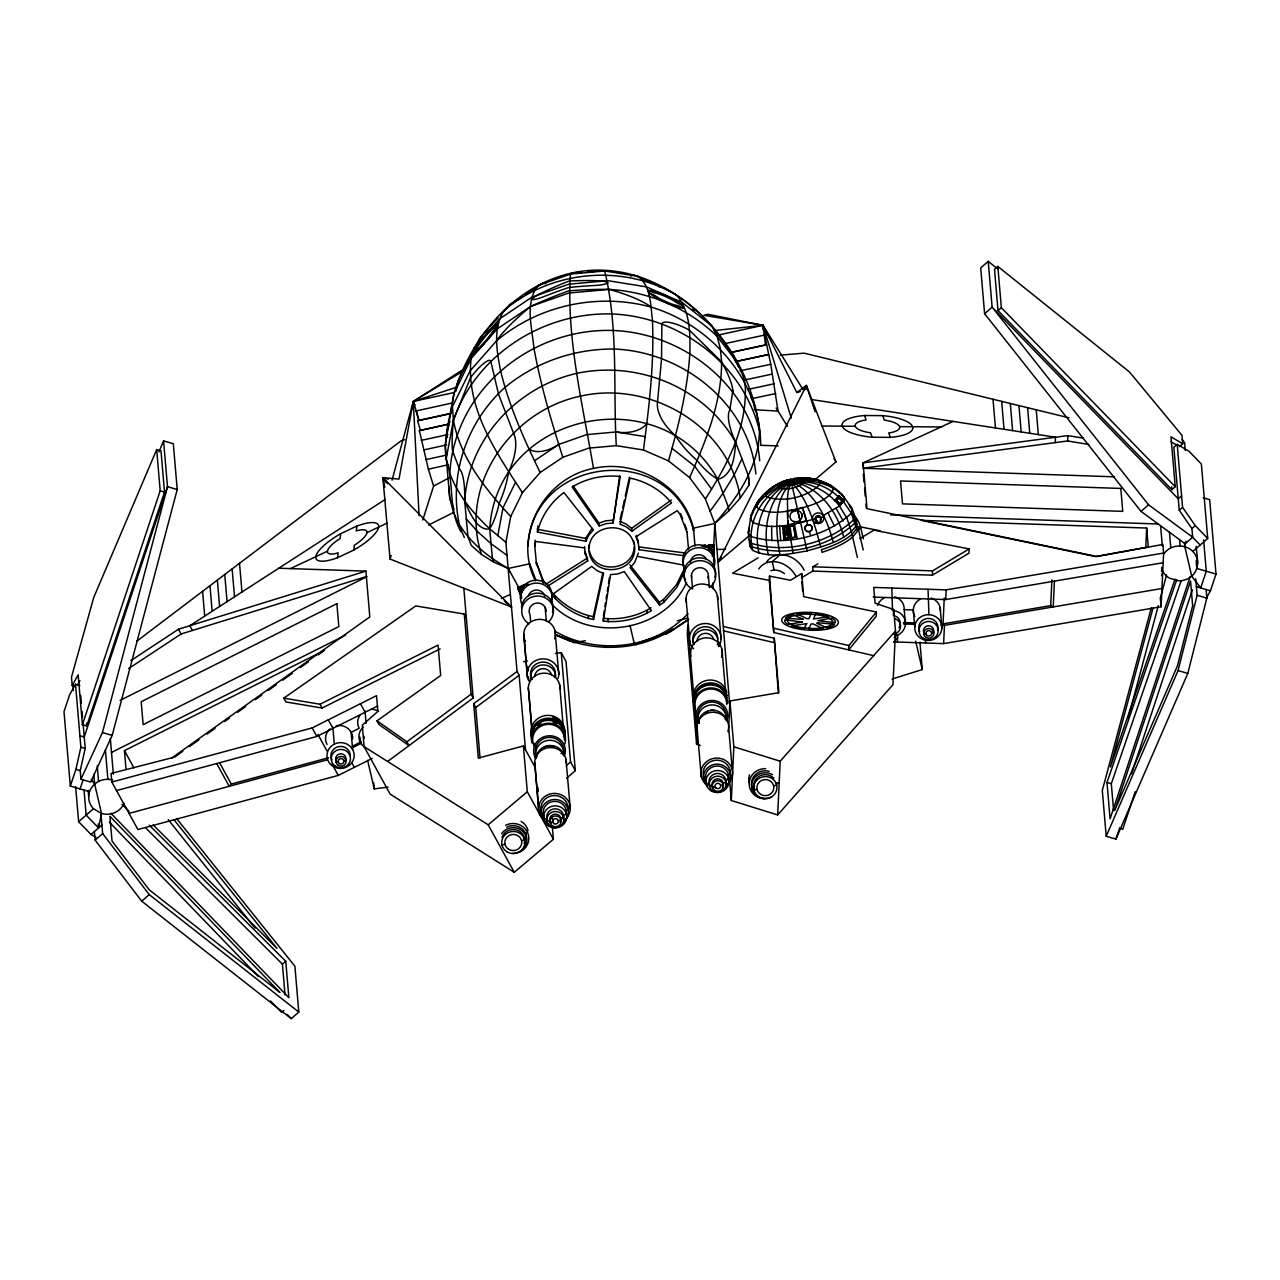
<?xml version="1.0" encoding="UTF-8"?>
<svg xmlns="http://www.w3.org/2000/svg" width="1280" height="1280" viewBox="0 0 1280 1280"><rect width="100%" height="100%" fill="white"/><g stroke="black" fill="none" stroke-linecap="round" stroke-linejoin="round"><path stroke-width="1.5" d="M713.568 561.52L714.096 544.72L703.056 546.16L704.672 547.04L714.208 546.112M787.84 517.104C787.872 504.384 785.088 488.608 794.224 478.384C812.56 475.872 832.656 482.24 844.064 497.184L843.344 501.376L839.472 506L823.552 515.36L823.696 517.04L820.912 517.648L821.056 519.184M700.224 745.44L696.592 744.208L697.072 734.368L694.688 706.544M713.632 548.416L714.816 523.472L705.392 498.928L689.6 477.568L668.464 460.88L643.456 450L616.272 445.648L588.768 448.128L562.816 457.28L540.192 472.48L522.416 492.688L510.72 516.512L505.888 542.352L517.056 671.504L519.136 675.312L525.488 749.744M535.344 580.8C512.4 535.392 544.48 477.568 593.488 468.416C635.84 458.848 683.264 485.008 693.408 528.128L714.816 523.472L728.768 510.944L740.256 498.064L749.2 484.896L748.352 475.568L735.584 442.224A47.104 15.056 59 0 1 729.84 409.92L732.864 390.56M729.728 705.28L714.816 523.472C737.664 497.648 759.056 466.496 759.44 430.704L759.472 430.64C749.504 331.584 643.984 234.384 542.864 283.088C498.72 304.72 468.096 347.36 453.904 393.664C450.848 415.296 442.944 436.864 446.176 458.944C454.288 482.72 448.096 509.312 460.944 531.744M723.6 626.544L774.24 638.256L778.88 692.656L729.936 700.976L728.672 727.84L732.24 769.664M953.088 421.408L863.104 462.88L867.008 508.672L1096.976 556.48L1162.896 544.448L1163.616 553.04L946.16 589.872L873.728 587.408L875.072 603.152L893.664 609.504L895.488 630.976L892.96 684.704L777.664 814.944L731.296 800.512L733.84 746.784L729.936 700.976M769.376 581.104L769.52 576.128L790.512 580.24L801.712 573.52L803.68 596.656L876.368 612.032L876.16 616.336L848.672 649.872L848.88 645.568L876.368 612.032M873.648 655.648L773.76 632.528L769.52 576.128M778.352 693.072L774.24 638.256M777.664 814.944L780.208 761.216L895.488 630.976M801.584 576.384L801.712 573.52M801.52 577.808L812.72 571.088L812.928 566.784L817.904 563.808M862.944 466.448L863.104 462.88L1067.856 435.6L1083.312 438.144M891.84 588.032L892.48 610.576A13.6 12.896 -4.9 0 1 894.784 636.048M893.376 615.472L893.664 609.504M897.376 642.032L897.712 634.864M925.504 642.992L925.68 639.344M928.048 589.264L928.928 614.672M932.384 575.168L932.592 570.864L969.136 548.928L968.928 553.216L932.384 575.168L812.72 571.088M944.256 598.08L943.04 623.856L1050.688 605.632L1053.216 606.928L1054.432 581.136M893.632 641.904L943.616 643.616L944.48 625.344L1161.952 588.512M873.264 597.088L945.696 599.552L946.16 589.872M1055.248 442.608L1055.488 437.248L811.744 399.552M1050.688 605.632L1051.904 579.84M1114.576 476.816L862.864 468.24L1067.6 440.96L1067.856 435.6M1145.76 547.584L1146.672 528.048L921.392 520.368L1093.632 556.176M1161.616 571.312L1161.808 567.408M943.616 643.616L1161.088 606.768L1163.616 553.04M540.192 472.48C524.064 439.6 508.944 405.872 500.448 370.112C496.688 350.672 492.864 328.496 503.888 310.656C551.248 270.08 622.656 263.648 676.528 295.04C690.288 310.8 690.208 333.248 689.856 352.992C687.6 389.728 678.592 425.632 668.464 460.88M704.784 545.984L714 544.88L714.016 555.888L712.112 555.904M797.936 478.896C781.424 477.968 766.32 489.888 756.96 502.656L756.352 506.08L758.368 508.896C772.272 515.04 788.832 511.616 802.432 507.424L807.648 524.784A3.488 3.472 55.6 0 1 810.016 531.344M800.192 520.352L799.904 520.432A6.128 5.792 -32.2 0 0 797.952 510.48L792.032 511.904A6.128 5.792 -32.2 0 0 792.624 521.2L797.152 521.856L799.968 520.384M838.864 492.528L841.6 493.76L852.112 508.624L856.64 521.728L855.808 526.496C844.176 541.28 824.384 545.888 807.136 550.88L790.544 479.088M802.432 507.424L806.608 521.12M805.952 389.408L806.368 385.456L796.784 392.48L762.992 325.312L707.952 314.288L703.904 315.296L762.992 325.312L803.648 390.56M643.456 450C649.024 407.088 654.336 363.824 652.448 320.464C650.608 305.504 651.072 287.008 638.56 276.4L604.672 270.976L570.384 274.08C566.448 339.04 582.72 404.544 593.488 468.416M412.304 409.36L413.296 401.44L466.096 367.632M732.72 393.392L732.864 390.4A50.736 10.64 57 0 0 721.616 361.808L720.336 348.416L717.104 336.352L711.968 326.032L681.952 302.32L646.432 286.864L607.808 280.672L568.736 284.208L531.856 297.216L499.696 318.8L474.448 347.504L471.104 358.592L453.904 393.664L445.2 445.456L449.744 498.128L453.312 511.808L464.32 537.472M337.52 557.728L338.176 552.784L336.448 553.312A22.304 6.512 -28.8 0 1 338.24 539.744L340.048 538.624L340.704 533.68L356.944 526.032A35.408 10.352 -28.8 0 1 378.624 527.12A35.408 10.352 -28.8 0 1 353.76 550.08L337.52 557.728A35.408 10.352 -28.8 0 1 315.84 556.656A35.408 10.352 -28.8 0 1 340.704 533.68M353.76 550.08L354.416 545.136L356.208 544.016A22.304 6.512 -28.8 0 0 358.016 530.448L356.288 530.992L356.944 526.032M613.008 523.04L620.208 476.544C603.808 474.576 586.224 478.368 572.16 487.008L599.264 526.032L605.936 523.68L613.008 523.04L619.664 475.616M603.408 616.304L604.32 610.496M604.912 606.608L605.52 602.736M606.112 598.864L606.72 594.992M607.312 591.12L607.92 587.248M608.512 583.376L609.424 577.568M603.36 621.104L610.56 574.608L617.632 573.968L624.304 571.616L651.408 610.64C637.328 619.28 619.76 623.072 603.36 621.104L603.12 618.24C619.504 620.208 637.088 616.416 651.168 607.776M521.792 597.744L517.712 587.472L528.416 584.176M815.52 520.384L815.392 518.848C795.392 523.712 772.8 531.104 752.912 522.368L750.464 518.928C753.552 502.64 766.256 489.568 780.864 482.704C802.864 478.64 827.888 479.424 844.064 497.184M807.136 550.88C789.488 553.968 769.712 558.592 752.816 550.416L750 546.496L750.832 541.728M124.064 803.36A18.416 17.472 -4.9 0 1 106.24 814.272L101.504 813.504L93.472 808.704A18.416 17.472 -4.9 0 1 88.672 796.176C89.152 786.464 98.368 778.944 107.888 779.344A18.416 17.472 -4.9 0 1 112.624 780.096M456.032 391.024L457.84 381.376L476.496 344.928M446.176 458.944L453.424 420.208L470.448 377.76A22.88 5.008 -51.6 0 1 490.896 361.792L498.64 394.608L513.616 433.28A53.856 26.064 -56 0 1 508.592 472.032A61.008 28.704 -72.6 0 1 499.104 503.584A61.008 24.32 -87.5 0 1 489.712 528.8L492.416 558.608L493.76 562.112L508.272 568.448L529.68 563.792L535.776 579.712M497.808 535.584L502.976 507.904L515.504 482.368M528.032 545.968C533.312 454.4 671.984 441.936 693.648 530.992L693.408 528.128L695.024 546.032M584.624 547.904L535.712 541.472L534.832 546.208L535.168 540.192M537.456 532.096C541.072 516.48 551.008 501.936 563.952 492.528L593.44 529.936L588.864 535.12L585.856 541.248L537.456 532.096L537.808 526.096M589.152 548.048C589.744 523.616 628.928 520.096 633.904 544M634.176 546.736C633.568 571.168 594.4 574.688 589.408 550.784M659.616 605.12L659.376 602.256L663.52 599.488L676.464 584.768L684.976 567.408L685.216 570.272L676.704 587.632L663.76 602.352L659.616 605.12L630.128 567.712L634.688 562.512L638.32 553.072M727.952 731.712L728.672 727.84A15.872 15.04 -4.9 0 0 711.456 712.32A15.872 15.04 -4.9 0 0 697.328 730.672M1196.16 546.352C1196.784 556.24 1200.688 568.704 1191.696 576.144A18.416 17.472 -4.9 0 1 1178.448 580.816L1169.376 578.16A18.416 17.472 -4.9 0 1 1161.712 568.736M83.984 789.648L86.16 815.12L98.576 827.904L101.504 813.504L94.56 783.632M1203.616 539.904L1206.272 571.248L1200.72 587.952L1191.696 576.144L1184.832 546.656L1185.936 541.248M593.504 619.52L603.568 573.488L597.152 570.688L591.712 566.4L552.032 594.736C562.24 607.376 577.584 616.352 593.504 619.52L593.264 616.656L602.912 572.544M620.16 519.376L621.84 511.696M622.688 507.872L624.368 500.192M625.2 496.352L629.408 477.184M89.52 791.68L70.336 786.08L75.904 769.376L80.88 747.2L75.52 684.224L79.84 685.488M158.896 451.92L163.584 440.896L173.312 443.728L177.216 489.536L112.176 735.392L90.672 782.064L80.96 779.232L80.224 770.64L85.2 748.464L83.04 723.136M805.456 389.328L806.368 385.456L835.952 461.952L815.056 479.712M1206.128 589.52L1206.848 598.112L1187.792 673.408L1115.92 839.104L1106.208 836.272L1178.064 670.576L1197.136 595.28L1195.728 578.848M648.032 290.512L648.848 292.672A19.968 3.168 25 0 0 667.456 303.36A19.968 3.168 25 0 0 683.776 307.872L682.976 305.712A19.968 3.168 25 0 0 664.352 295.008A19.968 3.168 25 0 0 648.032 290.512L654.336 292.912A14.064 2.224 25 0 1 676.384 302.528L682.976 305.712M80.96 779.232L102.464 732.56L167.488 486.704L163.584 440.896M1151.296 607.84L1102.304 790.464L1106.208 836.272M1152.992 608.16L1110.384 766.944L1175.056 579.056M1161.712 575.648L1162.736 571.824M1128.048 718.464L1158.336 605.6M1160.384 597.952L1166.544 574.992M392.048 480.176L413.296 401.44L463.376 370.928M527.056 583.92L524.736 585.072L523.472 588.144L518.288 590.224M484.192 343.728L484.32 343.248A19.968 2.128 -50.1 0 0 497.696 325.568L498.384 323.088A19.968 2.128 -50.1 0 0 486.944 333.648A19.968 2.128 -50.1 0 0 473.568 351.312L472.88 353.792A19.968 2.128 -50.1 0 0 484.32 343.248M449.936 421.488L446.8 431.68L447.328 437.44M456.944 387.088L413.296 401.44L398.976 479.088L382.896 477.664L511.568 607.088L390.048 559.04L391.152 555.536M422.768 520L433.6 486.08L428.368 469.168L419.376 430.608L448.848 424.048M1190.16 576.512L1110.096 818.88L1106.992 782.448L1176.736 579.76M1131.568 773.84L1192.368 589.84M82.4 724.672L160.192 490.8L156.688 449.584L161.008 450.848L164.512 492.064L86.72 725.936L82.4 724.672L78.144 674.816L72.192 685.536L75.072 686.368M80.064 788.928L83.152 779.648M1115.92 839.104L1119.712 827.728M1135.28 791.568L1122.736 829.28L1119.856 828.432M1206.192 598.448L1210.448 590.784L1216 574.08L1209.664 499.648L1203.184 497.744M1113.6 810.544L1111.312 783.696L1181.056 581.008M156.688 449.584L93.744 597.456L71.472 677.168L72.192 685.536M689.6 477.568C705.952 441.04 721.632 402.48 721.616 361.808L689.312 330.112A22.88 6.208 26.1 0 0 661.872 324.576L661.536 359.136L657.504 401.952A53.856 28.768 29.3 0 0 675.472 435.696A61.008 32.624 46.6 0 0 697.104 460.464A61.008 28.88 62.3 0 0 717.68 479.168L728.432 507.216L728.768 510.944M756.512 506.896L760.128 498.864L762.896 496.896M750.464 518.928C757.136 495.84 779.264 484.112 800.816 478.064L815.376 479.056L831.088 485.456L833.104 488.272L832.496 491.696C824.528 501.888 811.008 505.328 799.104 508.784M749.2 484.896L748.48 476.256M477.36 343.168L479.968 337.84L498.064 317.76M486.016 332.944L487.648 329.616M585.856 541.248L585.616 538.384L592.048 528.368M686.64 582.464C664.064 631.68 591.056 643.296 552.96 605.44M741.968 458.896L733.696 475.744L723.056 493.184L710.112 511.2M749.472 535.472L718.112 562.128L806.368 385.456L815.168 411.808M75.52 684.224L69.552 694.944L64 711.648L70.336 786.08M77.36 685.264L79.92 680.672M705.392 498.928C725.648 467.344 744.928 432.304 745.312 393.808C746.928 370.496 730.048 353.632 717.104 336.352C688 308.112 649.6 291.888 609.232 289.376A97.888 19.568 -5.2 0 0 568.752 290.864A97.888 18.48 -20.4 0 0 530.56 306.496L497.264 328.864L471.104 358.592C465.584 408.416 496.496 452.992 522.416 492.688M602.528 270.64L604.672 270.976C618.512 327.648 613.088 387.664 616.272 445.648M672.528 628.992C639.872 651.712 592.08 652.768 556.256 635.168M718.112 562.128L721.504 557.328M813.728 479.632L810.64 478.288L797.728 478.048C772.464 493.04 775.312 529.648 779.968 554.816L772.224 561.68L774.176 570.064M753.12 512.432L751.184 514.752L748.288 532.72L750 546.496M840.352 505.12L844.224 500.496L838.8 495.648L834.4 500.752L835.28 499.872L840.352 505.12L839.472 506L847.008 518.384L851.408 531.776L857.36 557.36M839.408 497.12L835.824 501.248L839.408 497.12L842.72 500.08L839.808 503.584L836.704 500.368M766.736 493.664L772.16 487.216L783.632 481.312C804.992 480.336 826.352 488.672 839.472 506M525.792 584.224L517.648 587.936M894.128 637.664L896.56 634.848M893.92 641.968L897.568 637.728M500.672 314.8L509.808 304.432L515.904 301.024M473.568 351.312L478.256 345.664A14.064 1.504 -50.1 0 1 493.936 327.84L498.384 323.088M472.88 353.792L477.328 349.04A14.064 1.504 -50.1 0 0 493.008 331.216L497.696 325.568M760.672 444.32C760.208 380.4 710.992 325.152 651.248 307.12A82.592 20.368 10.3 0 0 609.232 289.376L568.752 293.04L530.56 306.496A82.592 17.648 -35.9 0 0 496.56 340.8L469.952 371.056L452.432 406.752L453.424 420.208A50.736 6.608 -81.8 0 0 452.688 451.392L459.424 468.8A47.104 11.36 -84 0 1 464.704 501.2L467.92 536.624L471.296 545.408L481.424 554.416L493.76 562.112M759.696 460.816C753.84 387.712 683.904 332.8 612.8 330.48C531.168 327.856 454.528 389.904 449.808 473.296C457.824 495.04 472.928 513.184 489.712 528.8A110.464 29.664 79.5 0 1 476.72 523.328A113.344 24.336 80.6 0 1 464.704 501.2C468.224 439.024 517.264 386.528 577.232 373.264C637.936 360.448 704.736 387.584 735.584 442.224A113.344 33.76 74.8 0 1 730.736 468.016A110.464 38.704 75.9 0 1 717.68 479.168C661.232 378.16 497.04 411.536 489.712 528.8L505.888 542.352M687.968 613.664C654.576 649.488 596.432 655.424 554.608 631.04M765.488 344.912L762.992 325.312L714.704 330.544L713.968 329.664M328.528 757.76L231.264 784.032L229.216 786.32L216.688 763.536M638.016 643.072L636.432 644.704L634.304 643.792L630.016 625.344M838.8 495.648L837.92 496.528C822.56 481.504 798.96 478.4 778.832 484.144L766 492.688L765.568 495.12L767.008 497.104C784.32 502.496 806.368 497.344 819.568 484.912L819.984 482.48L818.56 480.48L804.912 479.216L777.664 485.536L778.192 487.824C787.168 490.624 798.592 487.952 805.44 481.504L804.912 479.216L803.264 478.464C769.968 482.816 743.968 517.216 752.816 550.416M842.72 500.08L841.84 500.96L838.528 498M844.224 500.496L843.344 501.376L851.296 513.248L855.808 526.496M858.144 530.048L860.72 527.76A24.048 19.76 48.5 0 0 853.216 514.432M566.24 765.712L570.544 761.904L561.232 652.64L555.344 653.472M566.704 778.224L575.328 770.608L566.016 661.344L561.232 652.64M96.08 837.44L91.056 834.512L78.64 821.712L93.472 808.704M91.056 834.512L101.92 824.976M176.624 818.56L294.896 966.256L298.8 1012.064L291.28 1018.656L141.696 901.168L95.136 840.16L102.656 833.568L100.928 813.232M141.696 901.168L149.216 894.576L298.8 1012.064M997.488 268.768L988.224 261.344L980.704 267.936L984.608 313.744L1141.024 511.392L1185.152 543.776L1192.672 537.184L1191.936 528.592L1179.232 510.272L1173.856 447.28L1177.2 444.352L1188.944 451.216L1201.36 464.016L1207.712 538.448L1192.864 551.456A18.416 17.472 -4.9 0 1 1197.664 563.984M1182.736 443.744L1182.016 435.376L1129.456 371.952L997.84 266.448L994.496 269.376L998 310.592L1171.888 489.664L1175.232 486.72L1170.992 436.864L1182.736 443.744L1179.392 446.672M984.608 313.744L992.128 307.152L988.224 261.344M998 310.592L1001.344 307.664L997.84 266.448M285.024 994.848L282.416 964.176L285.76 961.248L149.28 825.2M560.976 753.488L562.224 752.384M283.808 1010.464L281.584 1012.416L270.448 1000.96M1141.024 511.392L1148.544 504.8L1192.672 537.184M1181.6 495.888L1178.256 498.816L992.128 307.152L1148.544 504.8M1179.232 510.272L1182.576 507.344L1177.2 444.352M1191.936 528.592L1195.296 525.664L1182.576 507.344M172.864 757.552L111.088 773.456L111.824 782.048L312.176 727.92L376.528 695.664L377.872 711.408L362.272 725.2L364.096 746.672L488.176 824.8L527.296 791.76L523.392 745.952L478.304 758.096L473.664 703.696L517.056 671.504M364.096 746.672L390.192 794.16L514.272 872.288L553.392 839.248L552.24 825.776M843.712 537.216C837.664 511.52 818.592 485.824 791.136 481.712C768.256 497.488 762.4 528.976 768.32 554.72M759.472 430.64L759.472 430.64C743.184 363.792 679.52 316.464 611.696 313.952C543.232 312.064 476.032 354.72 453.424 420.208C460.304 457.984 485.328 489.056 510.72 516.512M570.384 274.08L572.048 272.8L581.952 272.496M136.624 641.328L400.944 440.928L404.624 439.6M283.808 698.144L320.016 704.24L438.08 645.072L440.672 675.504L376.992 720.816L406.912 741.792L471.088 694.176L464.256 614.064L415.808 605.904L283.808 698.144L285.888 701.936L322.096 708.048L440.176 648.864M387.6 761.472L473.168 697.984L463.824 588.208M480.048 758.016L475.744 707.504L519.136 675.312M631.856 531.248L626.416 526.944L619.984 524.144L630.064 478.128C645.984 481.296 661.312 490.272 671.536 502.912L631.856 531.248L631.6 528.384L671.28 500.048M171.952 757.888L369.808 616.928L365.904 571.12L278.784 568.224M174.736 757.072L182.784 751.328M189.232 746.736L198.912 739.856M206.96 734.112L215.024 728.384M224.688 721.488L229.52 718.048M237.584 712.304L245.632 706.56M255.312 699.68L261.76 695.088M268.192 690.496L276.256 684.752M282.704 680.16L292.368 673.28M300.432 667.536L308.48 661.792M318.16 654.912L322.992 651.456M605.008 647.536L606.8 646.272M783.856 482.176L786.928 480.08C813.472 488.8 826.768 517.248 833.28 542.432M517.424 300.176L522.192 296.96M525.376 294.832L542.864 283.088L545.936 283.664M496.56 340.8C539.008 305.056 597.792 292.592 651.248 307.12M534.544 460.72L558.784 444.432L586.592 434.64L616.064 431.968A32.864 20.096 12.7 0 0 646.896 423.264M688.72 619.04L666.096 634.24L660.256 634.64M688.24 619.792L670.784 631.52L639.84 642.432M130.912 660.592L178.48 629.232L365.904 571.12M128.608 668.592L181.088 633.984L366.624 576.464M385.296 499.392L189.792 625.728L192.4 630.48M547.952 585.952L587.648 560.912L587.408 558.048L546.064 584.128L543.168 580.224L536.304 562.336L543.408 583.088L543.168 580.224M820.8 547.104C814.56 524.144 808 499.344 791.136 481.712C765.024 493.92 752.256 525.808 759.056 553.216M758.112 557.84L732.592 573.2L769.312 580.416L773.76 632.528M859.776 538.656L873.92 530.16L969.136 548.928M433.6 486.08L449.392 477.712M428.576 525.008L453.248 512.64M120.112 700.368L366.736 576.768M111.504 752.448L345.616 635.12M126.064 769.536L124.448 750.624L324.608 650.32M116.512 790.592L316.864 736.464L377.648 706M352.512 746.176L361.44 741.712M352.64 747.616L361.568 743.136M111.824 782.048L137.92 829.536L338.272 775.408L372.208 758.4M290.416 568.608L327.472 551.184M366.992 532.592L387.104 523.12M517.712 587.472L518.624 588.128L523.664 585.84M517.84 588.864L523.952 586.416M501.376 598.48L510.48 594.368M518.944 591.92L523.36 590.144M519.792 593.824L521.76 592.928M630.656 276.016L633.52 274.896L661.632 287.136L659.312 287.232M777.488 484.544L782.272 482.768M451.36 413.312L418.592 420.448L416.208 410.848M420.448 430.224L417.536 420.816L418.592 420.448M570.72 274.016L538.016 285.488C524.608 303.056 532.064 327.584 533.856 347.664C540.528 384.928 551.328 421.28 562.816 457.28M573.04 485.776L599.008 523.168L605.68 520.816L612.752 520.176M1163.76 554.08A18.416 17.472 -4.9 0 1 1170.8 547.92C1178 544.384 1187.168 545.728 1192.864 551.456M524.736 585.072L521.296 586.272L521.216 590.88M892.064 679.024L922.272 669.568L919.936 642.144M687.456 618.144L677.248 620.768M796.784 392.48L800.208 391.52M785.6 481.696L790.832 480.24M800.656 522.32L806.656 520.656M129.04 813.392L327.472 759.776M708.816 544.928L710.688 546.144L711.984 551.52L714.176 551.504M454.112 392.56L413.296 401.44L419.072 515.648M714.704 330.544L718.304 335.04L762.992 325.312L769.424 337.584M415.68 411.04L452 403.056M724.736 343.68L764.656 335.056L770.752 364.288L778.048 411.088L754.224 409.712M765.936 344.816L731.248 352.368L766.688 344.8M417.536 420.816L450.944 413.536M718.304 335.04L732.8 354.352L735.792 361.568L767.968 354.56M419.376 430.608L448.032 424.368M768.72 354.544L735.792 361.568M421.232 440.384L447.952 434.56M740 370.832L770.752 364.288M423.6 449.984L446.688 444.88M743.84 380.192L772.4 374.032M425.984 459.584L446.72 455.056M747.584 389.488L774.064 383.792M428.368 469.168L447.904 464.848M752.544 398.512L775.728 393.536M523.648 661.728L527.504 660.896M336.064 762.352L338.288 761.872M343.808 760.672L346.032 760.192M923.84 634.384L926.048 633.904M931.584 632.704L933.792 632.224M728.128 780.272A11.616 11.024 -4.9 0 0 717.584 766.032A11.616 11.024 -4.9 0 0 705.728 779.52L703.792 779.936L703.456 776M563.232 819.232A8.496 8.064 -4.9 0 0 555.52 808.8A8.496 8.064 -4.9 0 0 546.832 818.672L543.792 819.328L543.424 814.848L541.488 815.28L541.152 811.344M722.448 787.056A5.664 5.376 -4.9 0 0 718.656 778.896A5.664 5.376 -4.9 0 0 712.144 785.408L709.376 786.016L709.152 783.328L706.112 783.984L705.728 779.52M558.288 820.736L561.056 820.128L560.896 818.336L563.664 817.744L563.44 815.056L566.48 814.384L566.096 809.92L568.032 809.488L567.696 805.552M715.056 786.592L712.288 787.2L712.144 785.408M720.592 785.392L723.36 784.784L723.2 783.008L725.968 782.4L725.744 779.712L728.784 779.056L728.4 774.576L730.336 774.16L730 770.224M773.76 778.144A11.616 11.024 -4.9 0 0 753.856 788.112L751.92 788.528L751.744 786.56A13.6 12.896 -4.9 0 1 769.12 771.344M778.464 782.752L776.528 783.184L776.704 785.152L773.648 785.808M501.952 844.96L504.992 844.304M521.584 840.688L524.624 840.032L524.464 838.064L526.4 837.632L525.968 832.688M757.056 789.424L754.016 790.08L753.856 788.112M701.312 545.968L705.136 545.184L707.44 546.464L709.328 549.648L714.224 549.408M703.088 546.224L714.16 545.136M585.376 640.768L573.952 642.56L555.696 634.624M793.2 553.504L788.128 524.688L787.2 510.736L797.472 509.232M788.128 524.688L800.608 522.768M791.712 537.904L789.952 526.224L793.552 525.6L795.68 537.168L791.536 537.888L795.68 537.168M793.552 525.6L789.952 526.224M704.032 545.392L705.136 545.184M521.888 585.6L522.688 585.44M1095.584 556.576L1148.288 546.96L1146.672 528.048M945.696 599.552L1163.168 562.72M573.952 642.56L577.792 641.968M367.632 760.384L374.272 788.88L388.048 787.136M801.328 478.56L804.704 478.24M783.488 526.96L787.248 526.624L787.856 531.04L783.904 531.408L783.488 526.96L783.904 531.408M784.352 527.728L786.576 527.536L786.944 530.272L784.608 530.48L784.352 527.728L784.608 530.48M783.232 532.928L789.36 532.32M784.16 534.224L788.24 533.856L788.832 538.272C781.568 543.44 784.608 526.464 785.088 538.64M785.024 534.992L787.568 534.768L787.936 537.504L785.28 537.744L785.024 534.992L785.28 537.744M784.56 538.672L788.832 538.272M708.464 547.856L714.224 547.568M587.568 272L595.056 271.312M780.336 355.168L804.112 353.152L1069.008 417.808M787.248 526.624L787.856 531.04M786.576 527.536L786.944 530.272M788.24 533.856L788.32 538.304M787.568 534.768L787.936 537.504M864.592 415.504L882.784 415.648A35.408 11.136 2.7 0 1 912.592 426.72A35.408 11.136 2.7 0 1 890.272 437.376L872.064 437.232A35.408 11.136 2.7 0 1 842.272 426.16A35.408 11.136 2.7 0 1 864.592 415.504L866.128 419.984L864.256 420.224A22.288 7.008 2.7 0 0 868.48 432.48L870.528 432.768L872.064 437.232M708.256 545.648L713.888 545.6M717.024 549.392L725.488 549.328M712.128 553.728L714.112 553.712M821.376 426L855.296 426.272M899.568 426.624L941.072 426.944M760.272 445.296L778.128 445.904M890.736 514.864L1158.448 524M812.928 566.784L932.592 570.864M894.752 596.832A13.6 12.896 -4.9 0 1 904.224 609.632L913.28 609.936L914.736 627.104M903.376 622.512L914.816 622.896M903.504 623.936L914.928 624.336M940.864 625.216L944.48 625.344M685.648 553.056L638.704 546.88L638.944 549.744L683.936 555.664M616.064 431.968L645.184 436.624M552.752 593.168C563.184 604.896 577.76 613.712 593.264 616.656M569.008 640.72L572.816 641.328M821.584 482.624L826.592 483.424M1067.6 440.96L1088.864 444.48M537.216 529.248L585.616 538.384M637.696 556.4L684.176 565.184M858.704 526.544L879.936 530.72M773.952 628.24L848.88 645.568M723.392 630.832L774.032 642.56M390.048 559.04L382.896 477.664L388.384 479.168M1216 574.08L1196.832 568.48L1196.16 560.64M1196.4 586.688L1210.448 590.784M1197.136 595.28L1206.848 598.112M1178.064 670.576L1187.792 673.408M177.216 489.536L167.488 486.704L84.224 737.008L79.904 735.76M160.192 490.8L164.512 492.064M1106.992 782.448L1111.312 783.696M102.464 732.56L112.176 735.392M80.88 747.2L85.2 748.464M75.904 769.376L80.224 770.64M576.768 642.24L557.072 635.312M733.84 746.784L780.208 761.216M663.248 287.696C681.328 296.848 699.12 310.464 711.712 326.624M648.848 292.672L655.424 295.856A14.064 2.224 25 0 0 677.488 305.456L683.776 307.872M619.744 521.296L626.176 524.096L631.6 528.384M692.512 309.152L696.08 310.784M1170.992 441.76L1177.712 445.68M519.456 588.8L508.272 568.448C489.072 557.552 471.024 543.6 459.36 524.544C448.56 474.416 467.12 421.504 504.992 387.392C535.584 362.128 574.128 348.8 613.744 349.024C682.192 351.296 749.504 403.744 755.84 474M507.072 555.408L491.056 543.696L477.456 531.52L466.32 518.912M671.968 448.288L694.608 466.176L711.536 489.04M504.288 600.944L511.568 607.088M153.136 824.944L276.992 948.4L174.032 819.824M122.016 804.304L129.056 811.312M145.936 828.144L282.416 964.176M1001.344 307.664L1175.232 486.72M1195.296 525.664L1207.712 538.448M1191.904 536.512L1200.176 545.04M287.12 1014.368L291.28 1018.656M110.896 813.232L288.864 997.68L285.76 961.248M109.312 822.08L258.464 976.64M1182.112 439.664L1184.624 442.704L1185.28 450.336M732.8 354.352L738.4 366.72M168.208 819.664L255.04 928.096M384.832 487.328L382.896 477.664L387.76 483.776M629.888 564.848L659.376 602.256M91.264 779.584L94.64 784.016L93.808 774.224M102.656 833.568L149.216 894.576M518.624 588.128L519.408 589.168M851.6 511.312L854.368 515.184L853.552 519.872C828.032 543.904 785.408 553.872 751.92 543.472L749.152 539.6M852.72 514.544L855.504 518.448L854.672 523.168C828.976 547.36 786.08 557.392 752.352 546.928L749.568 543.04M855.376 521.744L857.248 524.352L856.416 529.12L852.016 534.4A54.736 17.184 -13.1 0 1 821.408 549.712L822.016 552.336A54.736 17.184 -13.1 0 0 852.624 537.008L857.024 531.728L857.856 526.976L863.216 549.984M382.896 477.664L386.352 482.512M794.96 509.712L794.912 510.416M792.464 510.192L792.48 511.584M797.536 523.344L797.088 521.872M833.984 458.752L835.952 461.952M776.144 408.016L787.424 426.336M836.096 508.384L843.264 521.04M570.544 761.904L575.328 770.608M464.256 614.064L466.352 617.872M523.392 745.952L535.52 768.032M527.296 791.76L553.392 839.248M471.088 694.176L473.168 697.984M473.664 703.696L475.744 707.504M488.176 824.8L514.272 872.288M406.912 741.792L408.992 745.6L379.072 724.624L376.992 720.816M360.432 703.728L365.136 712.272M320.016 704.24L322.096 708.048M328.256 719.856L332.96 728.4M351.696 762.496L354.352 767.344M317.92 734.448L326.864 750.736M312.176 727.92L316.864 736.464M332.064 764.112L338.272 775.408M178.48 629.232L181.088 633.984M219.632 762.864L231.264 784.032M124.448 750.624L133.936 767.888M751.088 397.728L754.208 403.904L754.736 409.648M415.04 404.992L413.296 401.44L419.12 420.256M828.144 513.072L834.448 526.224M767.12 334.288L762.992 325.312L762.992 329.232M680.592 513.488L682.656 518.848M684.704 524.208L686.768 529.584M687.008 532.448L680.16 514.56L677.264 510.656L635.92 536.736L638.336 543.04L636.272 535.44M586.8 556.48L584.992 551.744L587.648 560.912M508.272 568.448L509.616 571.952M481.424 554.416C458.768 484.784 511.216 410.432 580.56 396.144C649.728 380.192 729.584 425.76 740.256 498.064M453.968 509.104L449.744 498.048L448.896 486.464M882.784 415.648L884.336 420.128L886.384 420.4A22.288 7.008 2.7 0 1 890.608 432.656L888.736 432.912L890.272 437.376M850.496 508.064L849.376 504.8L852.112 508.624L851.296 513.248C826.112 536.96 784.064 546.8 751.024 536.528L748.288 532.72L749.104 528.08L749.536 531.504M791.28 418.208L762.992 325.312L763.888 329.152M810.56 535.152L809.376 531.568A3.488 3.472 55.6 0 1 806.992 525.024M452.72 451.552L453.36 454.208M915.648 641.072L922.272 669.568M860.72 527.76L863.312 538.88M791.136 481.712L791.552 483.52M797.216 508.848L800.352 522.384M797.12 538.272L793.984 521.776M793.36 525.584L795.488 537.136M782.56 525.664L783.904 540.192M686.944 531.488L688.56 549.552M638.096 540.176L638.944 549.744M633.664 541.136C643.296 575.68 585.584 580.88 588.912 545.184M584.528 546.704L585.232 554.608M534.576 543.344L536.56 565.2M1184.496 542.736L1184.832 546.656M1179.6 540.016L1180.112 545.888M1171.648 486.8L1171.888 489.664M1169.456 532.256L1170.8 547.92M1160.608 526.048L1162.304 545.856M1160.352 598.176L1161.088 606.768M1036.224 409.808L1038.336 434.592M1027.584 407.696L1029.76 433.264M1018.944 405.6L1021.184 431.936M1010.304 403.488L1012.608 430.608M1001.664 401.376L1004.032 429.28M993.008 399.264L995.456 427.952M940.128 607.504L941.904 628.032A13.6 12.896 -4.9 0 1 921.008 638.512A13.6 12.896 -4.9 0 1 922.064 616.176A13.6 12.896 -4.9 0 1 941.904 628.032M904.224 609.632L905.44 623.936M863.36 474.224L864.048 482.192M864.56 488.16L865.232 496.128M865.92 504.096L866.256 508.08M801.84 581.664L802.656 591.312M717.376 595.696L721.104 639.088M721.968 649.488L725.664 692.8M719.12 642.272L719.456 646.224M712.768 583.12L713.28 589.024M729.504 779.328L731.296 800.512M708.4 576.016L709.392 587.68M691.424 575.424L692.576 589.056M699.024 719.776L699.328 723.36M686.048 598.528L689.776 641.92M696.976 726.768L701.232 776.48M694.352 702.576L687.76 625.088L687.296 634.928L696.592 744.208M663.52 599.488L663.76 602.352M647.024 610.56L647.264 613.424M608.08 619.024L608.336 621.888M599.008 523.168L599.264 526.032M588.288 615.856L588.528 618.72M554.688 595.776L554.928 598.64M555.072 631.04L558.8 674.432M559.664 684.832L563.184 726.16M566 759.264L570.272 808.992M545.136 607.28L546.304 620.896M552.416 817.968L552.752 821.936L549.984 822.544L549.84 820.752L547.072 821.344L546.832 818.672M529.68 563.792L529.92 566.64M530.56 620.672L530.064 614.832A8.496 8.064 -4.9 0 1 535.776 603.2A8.496 8.064 -4.9 0 1 546.08 611.344M527.696 667.12L528.032 671.072M528.544 676.992L528.88 680.944A15.872 15.04 -4.9 0 1 541.584 658.912A15.872 15.04 -4.9 0 1 558.08 678.304M534.208 743.568L534.464 746.432A15.872 15.04 -4.9 0 1 545.12 724.704A15.872 15.04 -4.9 0 1 564.384 739.92M535.104 754.064L535.44 757.888A15.872 15.04 -4.9 0 1 548.144 735.84A15.872 15.04 -4.9 0 1 564.624 755.248M537.968 787.616L538.304 791.6M540 811.52L540.336 815.504M524.096 637.776L527.472 677.264M538.928 811.824L535.024 766.016A15.872 15.04 -4.9 0 1 549.152 747.648A15.872 15.04 -4.9 0 1 566.368 763.184M523.744 633.872L527.104 673.344M528.336 687.664L531.856 728.992L528.688 691.584A15.872 15.04 -4.9 0 1 542.816 673.216A15.872 15.04 -4.9 0 1 560.016 688.752M534.672 762.096L538.576 807.904M373.776 783.008L374.272 788.88M365.008 710.848L366.08 723.312M359.968 737.232L360.272 740.816M352.624 749.504L351.168 732.32L359.2 728.288A13.6 12.896 -4.9 0 1 359.824 715.392M332.832 726.976L334.304 744.144A13.6 12.896 -4.9 0 0 333.248 766.48A13.6 12.896 -4.9 0 0 354.144 756.016A13.6 12.896 -4.9 0 0 334.304 744.144M239.52 563.312L241.968 592.016M232.128 568.912L234.512 596.832M224.752 574.512L227.056 601.648M217.36 580.112L219.6 606.464M209.968 585.712L212.144 611.28M202.592 591.312L204.704 616.096M110.32 738.496L113.36 774.24M105.392 749.968L107.888 779.344M97.248 765.696L98.576 781.376M98.24 824L98.576 827.904M86.48 723.072L86.72 725.936M94.4 831.568L95.136 840.16M80.688 695.392L81.36 703.328M82.032 711.248L82.544 717.2M88.176 790.304L88.672 796.176M72.896 684.752L73.392 690.48M75.632 786.448L78.64 821.712M779.664 525.936L780.688 540.512M788.112 521.088L788.384 525.088M771.648 526.192L771.776 540.784M914.8 616.448A13.6 12.896 -4.9 0 1 920.592 598.992M930.96 598.064A13.6 12.896 -4.9 0 1 940.432 610.864M706.336 712.448A8.496 8.064 -4.9 0 1 708.144 711.232M710.24 710.496A8.496 8.064 -4.9 0 1 714.624 710.64M694.208 644.096A12.464 11.824 -4.9 0 1 702.576 627.024A12.464 11.824 -4.9 0 1 717.712 638.976M698.24 721.36A14.16 13.44 -4.9 0 1 710.848 704.976A14.16 13.44 -4.9 0 1 726.208 718.832M695.36 707.408A15.872 15.04 -4.9 0 1 709.472 689.056A15.872 15.04 -4.9 0 1 726.688 704.576M697.744 722.544A15.872 15.04 -4.9 0 1 710.448 700.512A15.872 15.04 -4.9 0 1 726.944 719.904M707.024 785.84A13.6 12.896 -4.9 0 1 707.888 767.6A13.6 12.896 -4.9 0 1 727.104 768.256A13.6 12.896 -4.9 0 1 726.24 786.496M704.656 779.152A13.6 12.896 -4.9 0 1 713.808 760.528A13.6 12.896 -4.9 0 1 730.304 773.568M690.32 562.464A8.496 8.064 -4.9 0 1 706.336 558.976M697.984 718.512A14.16 13.44 -4.9 0 1 712.448 702.064A14.16 13.44 -4.9 0 1 725.312 719.44M698.368 723.248A14.16 13.44 -4.9 0 1 726.352 720.72M707.056 785.12A15.872 15.04 -4.9 0 1 704.736 763.36A15.872 15.04 -4.9 0 1 727.792 762.224A15.872 15.04 -4.9 0 1 727.424 784.128M691.376 588.48A15.872 15.04 -4.9 0 1 687.328 566.64A15.872 15.04 -4.9 0 1 710.64 564.544A15.872 15.04 -4.9 0 1 710.608 586.736M693.328 644.064A12.464 11.824 -4.9 0 1 706.064 629.6A12.464 11.824 -4.9 0 1 717.392 644.88M709.904 785.296A8.496 8.064 -4.9 0 1 716.72 773.488A8.496 8.064 -4.9 0 1 725.552 783.888M685.584 579.904A15.872 15.04 -4.9 0 1 698.304 557.872A15.872 15.04 -4.9 0 1 714.784 577.264M691.616 577.52A8.496 8.064 -4.9 0 1 700.288 567.664A8.496 8.064 -4.9 0 1 708 578.08M894.672 618.624A8.496 8.064 -4.9 0 1 893.936 634.192M894.432 615.76A8.496 8.064 -4.9 0 1 899.024 627.76M686.4 602.432A15.872 15.04 -4.9 0 1 700.528 584.08A15.872 15.04 -4.9 0 1 717.744 599.6M693.552 648.8A15.872 15.04 -4.9 0 1 693.584 628.464A15.872 15.04 -4.9 0 1 714.928 626.544A15.872 15.04 -4.9 0 1 718.624 646.544M697.024 641.12A8.496 8.064 -4.9 0 1 713.808 639.6M694.464 702.464A16.992 16.128 -4.9 0 1 705.072 680.832A16.992 16.128 -4.9 0 1 726.768 692.56M693.824 702.64A16.992 16.128 -4.9 0 1 706.752 683.312A16.992 16.128 -4.9 0 1 727.008 695.424M690.992 656.24A15.872 15.04 -4.9 0 1 707.184 637.824A15.872 15.04 -4.9 0 1 721.6 657.28M695.296 694.624A15.872 15.04 -4.9 0 1 711.12 683.984A15.872 15.04 -4.9 0 1 725.904 695.664M924.816 633.92A5.104 4.832 -4.9 0 1 924.832 627.376A5.104 4.832 -4.9 0 1 931.696 626.752A5.104 4.832 -4.9 0 1 932.88 633.184M877.68 605.376A13.6 12.896 -4.9 0 1 884.384 597.76M713.488 787.872A5.664 5.376 -4.9 0 1 712.64 786.72M695.76 711.6A16.992 16.128 -4.9 0 1 706.464 688.496A16.992 16.128 -4.9 0 1 727.824 703.216M695.52 708.736A16.992 16.128 -4.9 0 1 704.8 686.064A16.992 16.128 -4.9 0 1 727.184 697.568M919.776 631.856A9.632 9.136 -4.9 0 1 927.488 618.48A9.632 9.136 -4.9 0 1 937.504 630.256M684.784 569.728A15.872 15.056 -4.9 0 1 697.648 547.76A15.872 15.056 -4.9 0 1 714 567.28M683.152 563.184A15.872 15.056 -4.9 0 1 699.472 544.864A15.872 15.056 -4.9 0 1 713.744 564.416M364.192 738.368A8.496 8.064 -4.9 0 1 364 736.272M544.752 820.464A15.872 15.04 -4.9 0 1 542.432 798.704A15.872 15.04 -4.9 0 1 565.488 797.568A15.872 15.04 -4.9 0 1 565.12 819.472M531.888 679.44A12.464 11.824 -4.9 0 1 541.888 662.112A12.464 11.824 -4.9 0 1 554.832 677.36M547.44 823.328A13.6 12.896 -4.9 0 1 543.984 804.608A13.6 12.896 -4.9 0 1 563.952 802.8A13.6 12.896 -4.9 0 1 563.92 821.824M542.352 814.496A13.6 12.896 -4.9 0 1 551.488 795.872A13.6 12.896 -4.9 0 1 568 808.912M531.024 679.408A12.464 11.824 -4.9 0 1 542.128 664.976A12.464 11.824 -4.9 0 1 555.648 677.184M371.888 709.344A13.6 12.896 -4.9 0 1 378.592 711.312M365.168 747.488A13.6 12.896 -4.9 0 1 363.328 727.12M544.448 817.552A11.616 11.024 -4.9 0 1 552.256 801.648A11.616 11.024 -4.9 0 1 566.352 812.784M536.944 757.136A14.16 13.44 -4.9 0 1 548.288 737.456A14.16 13.44 -4.9 0 1 563.008 754.768M537.584 725.504A15.872 15.04 -4.9 0 1 540.992 723.216M553.072 722.128A15.872 15.04 -4.9 0 1 556.832 723.76M563.776 733.152A15.872 15.04 -4.9 0 1 564.128 737.056M532.256 733.824A15.872 15.04 -4.9 0 1 546.752 719.392A15.872 15.04 -4.9 0 1 563.6 730.992M327.024 744.416A13.6 12.896 -4.9 0 1 329.92 728.928M336.176 725.792A13.6 12.896 -4.9 0 1 352.672 738.832M525.504 641.456A15.872 15.04 -4.9 0 1 538.224 619.424A15.872 15.04 -4.9 0 1 554.704 638.816M529.056 623.824A15.872 15.04 -4.9 0 1 525.024 601.984A15.872 15.04 -4.9 0 1 548.32 599.888A15.872 15.04 -4.9 0 1 548.304 622.08M531.936 742.992A16.992 16.128 -4.9 0 1 549.296 723.264A16.992 16.128 -4.9 0 1 564.736 744.112M531.44 738.752A16.992 16.128 -4.9 0 1 547.568 720.416A16.992 16.128 -4.9 0 1 565.264 737.088M551.184 823.2A5.664 5.376 -4.9 0 1 551.2 815.936A5.664 5.376 -4.9 0 1 558.816 815.248A5.664 5.376 -4.9 0 1 560.144 822.4M544.016 747.792A8.496 8.064 -4.9 0 1 554.336 746.864M531.264 736.608A16.992 16.128 -4.9 0 1 547.392 718.256A16.992 16.128 -4.9 0 1 565.088 734.944M534.704 676.464A8.496 8.064 -4.9 0 1 551.488 674.944M535.92 756.704A14.16 13.44 -4.9 0 1 548.544 740.32A14.16 13.44 -4.9 0 1 563.904 754.176M332.016 759.824A9.632 9.136 -4.9 0 1 338.496 746.64A9.632 9.136 -4.9 0 1 350.176 755.872M335.84 759.664A5.104 4.832 -4.9 0 1 341.712 753.824A5.104 4.832 -4.9 0 1 345.12 761.152M337.056 761.888A5.104 4.832 -4.9 0 1 336.288 760.848M536.064 758.576A14.16 13.44 -4.9 0 1 564.048 756.048M552.656 717.12A15.872 15.04 -4.9 0 1 556.4 718.752M557.536 719.488A15.872 15.04 -4.9 0 1 561.936 724.448M531.008 733.744A16.992 16.128 -4.9 0 1 549.36 715.424A16.992 16.128 -4.9 0 1 564.064 736.24M558.784 444.432A32.864 19.072 -40.5 0 1 528.896 448.96M501.664 833.68A13.6 12.896 -4.9 0 1 525.184 834.48A13.6 12.896 -4.9 0 1 512.512 853.424M506.688 827.168A13.6 12.896 -4.9 0 1 525.92 842.336M505.648 825.264A15.872 15.04 -4.9 0 1 527.024 831.504A15.872 15.04 -4.9 0 1 520.256 851.856M502.048 837.296A11.616 11.024 -4.9 0 1 516.624 829.984A11.616 11.024 -4.9 0 1 524.192 843.76M521.104 821.328A15.872 15.04 -4.9 0 1 528.064 830.72M521.504 607.648A15.872 15.04 -4.9 0 1 540.128 593.344A15.872 15.04 -4.9 0 1 552.48 612.608M528.4 595.728A8.496 8.064 -4.9 0 1 544.784 596.288M522.368 605.28A15.872 15.056 -4.9 0 1 534.944 583.168A15.872 15.056 -4.9 0 1 551.552 602.464M520.688 598.752A15.872 15.056 -4.9 0 1 536.768 580.24A15.872 15.056 -4.9 0 1 551.312 599.6M771.456 797.04A13.6 12.896 -4.9 0 1 751.616 785.184A13.6 12.896 -4.9 0 1 772.512 774.704M764.304 798.72A15.872 15.04 -4.9 0 1 749.184 783.136A15.872 15.04 -4.9 0 1 765.728 768.64M749.152 782.576A15.872 15.04 -4.9 0 1 749.52 774.784M766.544 562.064A24.048 19.76 48.5 0 1 804.208 570.304M758.8 568.912A24.048 19.76 48.5 0 1 795.744 575.808M770.88 570.704A14.992 12.304 48.5 0 1 784.432 573.664M801.664 513.68A6.128 5.792 -32.2 0 1 802.272 516.64M816.064 520.08A2.832 2.688 -4.9 0 1 816.24 516.288A2.832 2.688 -4.9 0 1 820.24 516.416A2.832 2.688 -4.9 0 1 820.064 520.224M817.296 520.816A2.832 2.688 -4.9 0 1 816.624 520.528M787.664 619.312L787.632 620.016A18.416 5.792 2.7 0 0 790.816 624.128L793.44 625.36A18.416 5.792 2.7 0 0 804.656 627.936L809.008 628.32A18.416 5.792 2.7 0 0 821.648 627.856L825.168 627.184A18.416 5.792 2.7 0 0 831.856 623.936L832.496 622.592A18.416 5.792 2.7 0 0 829.296 618.464L826.672 617.248A18.416 5.792 2.7 0 0 815.472 614.656L811.12 614.272A18.416 5.792 2.7 0 0 798.464 614.752L794.944 615.424A18.416 5.792 2.7 0 0 788.256 618.672L787.664 619.312M809.008 628.32L808.96 629.2A20.544 6.464 2.7 0 0 823.024 628.688L813.2 623.92L811.056 624L809.008 628.32M811.168 613.392L809.072 618.608L806.928 618.688L797.104 613.92A20.544 6.464 2.7 0 1 811.168 613.392M784.4 483.632C799.024 490.784 804.56 471.552 784.4 483.632M1192.656 605.744L1177.408 665.952L1114.704 810.512L1190.544 580.992L1192.656 605.744M806.704 623.616L803.888 628.752A20.544 6.464 2.7 0 1 791.44 625.888L806.704 623.616M815.472 614.656L813.424 618.992L828.688 616.72A20.544 6.464 2.7 0 0 816.24 613.84L815.472 614.656M336.88 603.68L141.184 701.744L143.136 724.64L338.832 626.576L336.88 603.68M803.392 619.36L785.568 618.304A20.544 6.464 2.7 0 1 792.992 614.704L803.392 619.36M817.856 622.688L816.72 623.248L827.136 627.888A20.544 6.464 2.7 0 0 834.56 624.288L817.856 622.688M807.84 524.72L806.848 525.12A3.488 3.472 55.6 0 0 809.168 531.648L810.176 531.248A3.488 3.472 55.6 0 0 807.84 524.72M802.176 621.952L788.368 624.464A20.544 6.464 2.7 0 1 784.816 619.872L802.176 621.952M829.296 618.464L817.952 620.64L835.296 622.72A20.544 6.464 2.7 0 0 831.744 618.144L829.296 618.464M1120.8 488.448L900.544 480.944L902.496 503.856L1122.752 511.36L1120.8 488.448M279.76 992.304L149.232 889.808L112.016 841.024L109.904 816.272L279.76 992.304M711.2 790.864A11.616 11.024 -4.9 0 0 729.04 781.92A11.616 11.024 -4.9 0 0 712.096 771.792A11.616 11.024 -4.9 0 0 711.2 790.864M713.104 791.04A8.496 8.064 -4.9 0 0 726.16 784.496A8.496 8.064 -4.9 0 0 713.76 777.088A8.496 8.064 -4.9 0 0 713.104 791.04M926.064 637.408A5.104 4.832 -4.9 0 0 933.904 633.472A5.104 4.832 -4.9 0 0 926.464 629.024A5.104 4.832 -4.9 0 0 926.064 637.408M923.392 638.368A9.632 9.136 -4.9 0 0 938.208 630.944A9.632 9.136 -4.9 0 0 924.144 622.544A9.632 9.136 -4.9 0 0 923.392 638.368M716.304 788.272A2.832 2.688 -4.9 0 0 720.656 786.096A2.832 2.688 -4.9 0 0 716.528 783.616A2.832 2.688 -4.9 0 0 716.304 788.272M714.784 790.544A5.664 5.376 -4.9 0 0 723.488 786.192A5.664 5.376 -4.9 0 0 715.216 781.248A5.664 5.376 -4.9 0 0 714.784 790.544M927.28 635.584A2.832 2.688 -4.9 0 0 931.648 633.392A2.832 2.688 -4.9 0 0 927.504 630.928A2.832 2.688 -4.9 0 0 927.28 635.584M792.512 627.552A28.336 8.912 2.7 0 0 838.064 623.776A28.336 8.912 2.7 0 0 799.6 612.56A28.336 8.912 2.7 0 0 792.512 627.552M602.864 281.12A66.656 9.472 -5.2 0 0 569.008 281.04A66.656 8.736 -20.1 0 0 536.528 295.568A32.768 6.192 -20.4 0 0 531.536 299.536A11.088 2.096 -20.4 0 0 543.456 296.784A90.336 17.056 -20.4 0 1 568.736 287.536A90.336 18.064 -5.2 0 1 595.552 285.44A11.088 2.224 -5.2 0 0 608.16 282.848A32.768 6.56 -5.2 0 0 602.864 281.12M550.8 826.384A8.496 8.064 -4.9 0 0 563.856 819.84A8.496 8.064 -4.9 0 0 551.456 812.416A8.496 8.064 -4.9 0 0 550.8 826.384M554 823.616A2.832 2.688 -4.9 0 0 558.352 821.424A2.832 2.688 -4.9 0 0 554.208 818.96A2.832 2.688 -4.9 0 0 554 823.616M552.464 825.888A5.664 5.376 -4.9 0 0 561.184 821.52A5.664 5.376 -4.9 0 0 552.912 816.576A5.664 5.376 -4.9 0 0 552.464 825.888M548.88 826.208A11.616 11.024 -4.9 0 0 566.736 817.248A11.616 11.024 -4.9 0 0 549.792 807.12A11.616 11.024 -4.9 0 0 548.88 826.208M335.632 766.336A9.632 9.136 -4.9 0 0 350.448 758.912A9.632 9.136 -4.9 0 0 336.384 750.512A9.632 9.136 -4.9 0 0 335.632 766.336M338.304 765.376A5.104 4.832 -4.9 0 0 346.144 761.44A5.104 4.832 -4.9 0 0 338.704 756.992A5.104 4.832 -4.9 0 0 338.304 765.376M339.52 763.552A2.832 2.688 -4.9 0 0 343.872 761.376A2.832 2.688 -4.9 0 0 339.744 758.896A2.832 2.688 -4.9 0 0 339.52 763.552M507.04 851.84A11.616 11.024 -4.9 0 0 524.896 842.896A11.616 11.024 -4.9 0 0 507.936 832.752A11.616 11.024 -4.9 0 0 507.04 851.84M508.72 849.328A8.496 8.064 -4.9 0 0 521.776 842.784A8.496 8.064 -4.9 0 0 509.376 835.376A8.496 8.064 -4.9 0 0 508.72 849.328M760.784 794.448A8.496 8.064 -4.9 0 0 773.84 787.904A8.496 8.064 -4.9 0 0 761.44 780.496A8.496 8.064 -4.9 0 0 760.784 794.448M759.104 796.96A11.616 11.024 -4.9 0 0 776.96 788.016A11.616 11.024 -4.9 0 0 760.016 777.872A11.616 11.024 -4.9 0 0 759.104 796.96M815.088 522.816A5.68 5.392 -4.9 0 0 823.824 518.448A5.68 5.392 -4.9 0 0 815.536 513.488A5.68 5.392 -4.9 0 0 815.088 522.816M816.752 522.064A2.832 2.688 -4.9 0 0 821.12 519.888A2.832 2.688 -4.9 0 0 816.976 517.408A2.832 2.688 -4.9 0 0 816.752 522.064"/></g></svg>
